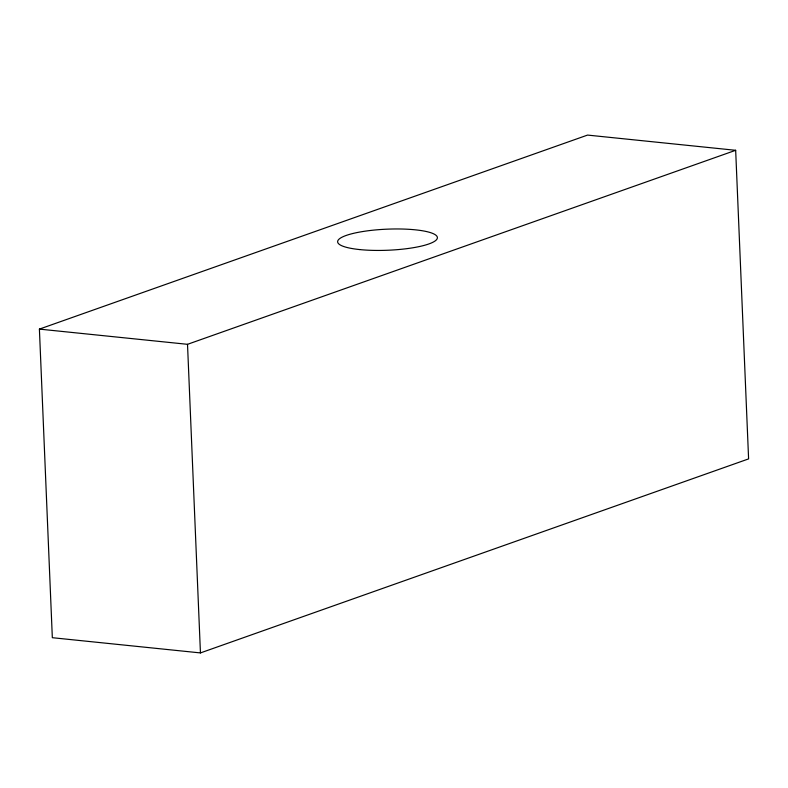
<?xml version="1.0" encoding="UTF-8"?>
<svg xmlns="http://www.w3.org/2000/svg" width="788" height="788" viewBox="0 0 788 788"><rect width="100%" height="100%" fill="white"/><g stroke="black" fill="none" stroke-linecap="round" stroke-linejoin="round"><path stroke-width="1.18" d="M39.4 329.108L587.553 135.083L735.667 150.301L748.6 458.892L200.447 652.917L52.333 637.699L39.4 329.108L187.514 344.317L735.667 150.301M187.514 344.317L200.447 652.917M359.663 249.569A49.89 10.539 -2.4 0 0 437.261 238.449A49.89 10.539 -2.4 0 0 365.671 231.091A49.89 10.539 -2.4 0 0 359.663 249.569"/></g></svg>
